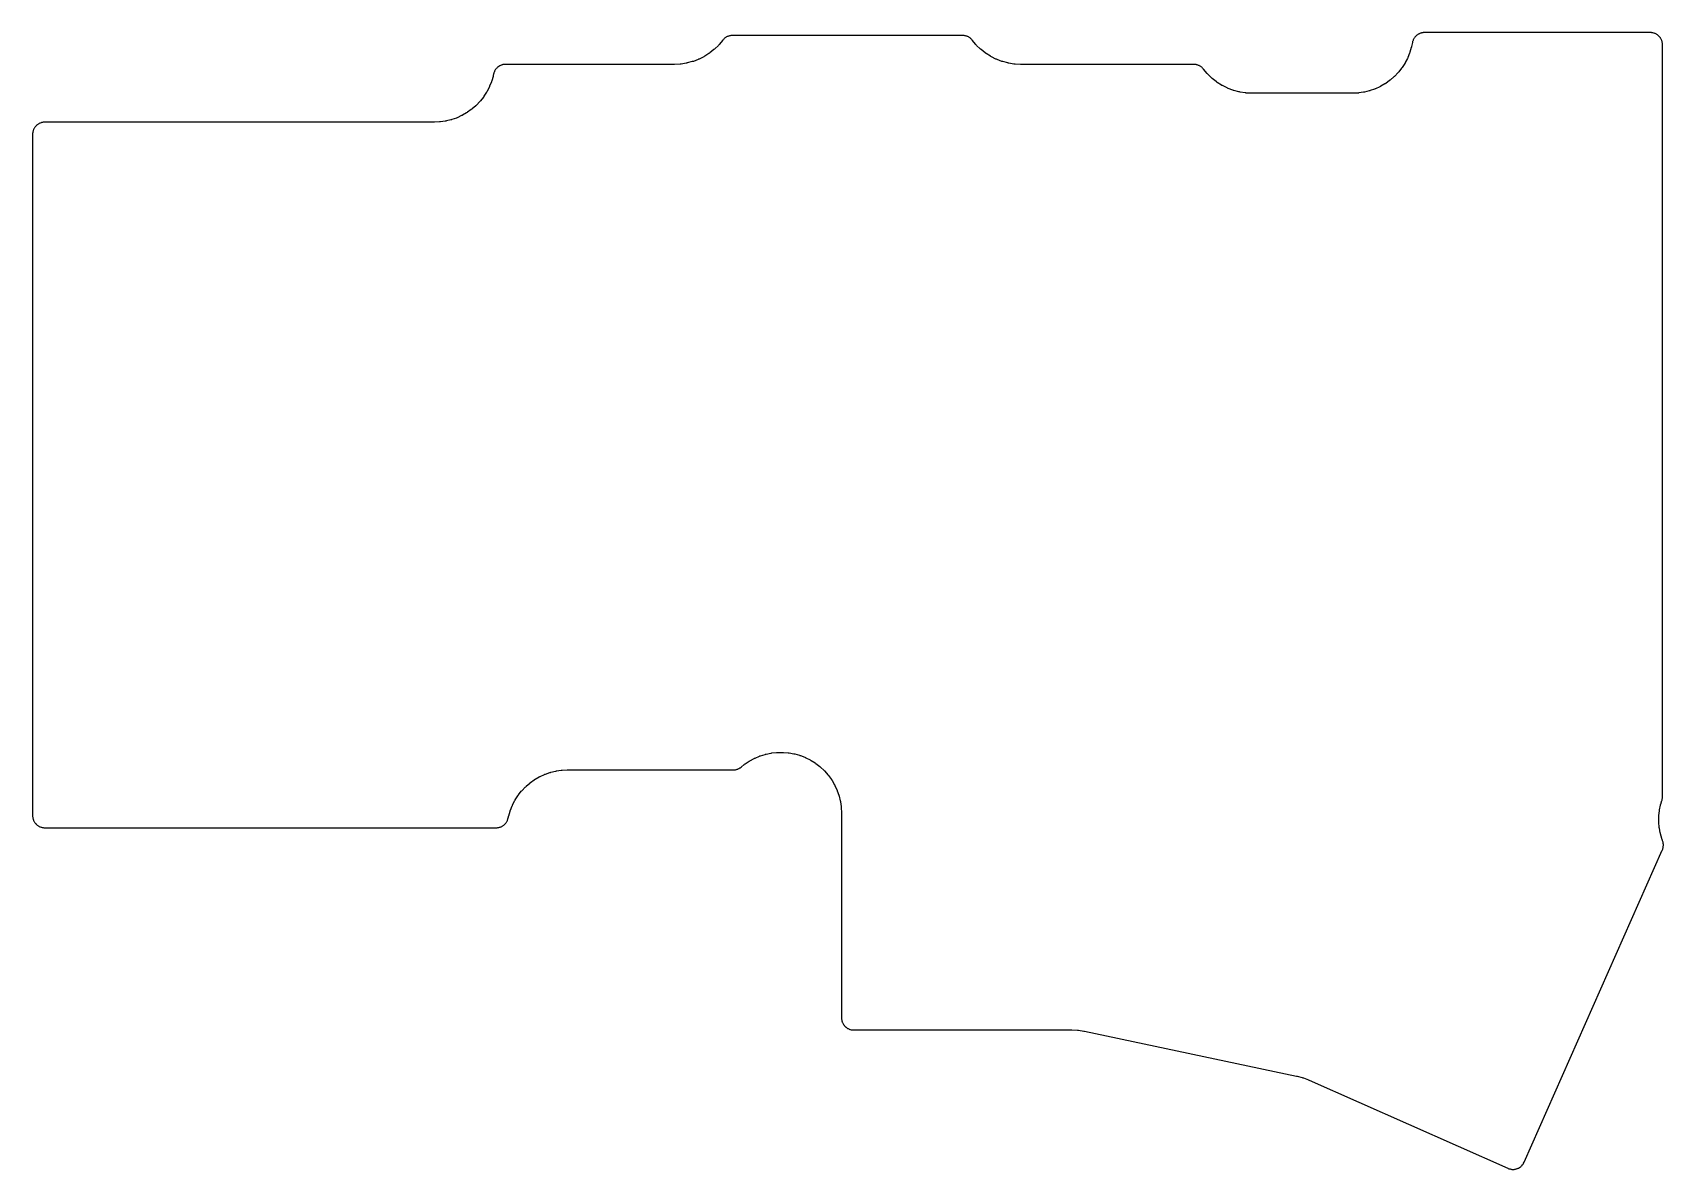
# Model space of a CAD drawing. Header units: millimetres. Extents: x 11 to 146, y -129 to -35.
import ezdxf

# ---------------------------------------------------------------- set-up
doc = ezdxf.new("R2010")
doc.units = ezdxf.units.MM
doc.layers.add('OUTLINE', color=1, linetype='Continuous')

msp = doc.modelspace()

# ---------------------------------------------------------------- linework, layer by layer
at = {"layer": 'OUTLINE'}
msp.add_lwpolyline([(12.31, -42.84), (12.27, -42.84), (12.21, -42.85), (12.17, -42.86), (12.12, -42.87), (12.08, -42.88), (12.02, -42.9), (11.99, -42.92), (11.93, -42.94), (11.9, -42.96), (11.85, -42.99), (11.82, -43.01), (11.77, -43.05), (11.74, -43.07), (11.69, -43.11), (11.67, -43.14), (11.63, -43.18), (11.6, -43.21), (11.57, -43.26), (11.55, -43.29), (11.52, -43.34), (11.5, -43.38), (11.47, -43.43), (11.46, -43.47), (11.44, -43.52), (11.43, -43.56), (11.41, -43.62), (11.4, -43.66), (11.4, -43.71), (11.39, -43.75), (11.39, -43.82), (11.39, -43.84), (11.39, -99.97), (11.39, -99.99), (11.39, -100.06), (11.4, -100.1), (11.4, -100.16), (11.41, -100.2), (11.43, -100.25), (11.44, -100.29), (11.46, -100.35), (11.47, -100.38), (11.5, -100.43), (11.52, -100.47), (11.55, -100.52), (11.57, -100.55), (11.6, -100.6), (11.63, -100.63), (11.67, -100.67), (11.69, -100.7), (11.74, -100.74), (11.77, -100.77), (11.82, -100.8), (11.85, -100.82), (11.9, -100.85), (11.93, -100.87), (11.99, -100.9), (12.02, -100.91), (12.08, -100.93), (12.12, -100.94), (12.17, -100.96), (12.21, -100.96), (12.27, -100.97), (12.31, -100.98), (12.38, -100.98), (12.4, -100.98), (49.6, -100.98), (49.62, -100.98), (49.69, -100.98), (49.73, -100.97), (49.79, -100.96), (49.82, -100.96), (49.88, -100.94), (49.92, -100.93), (49.98, -100.91), (50.01, -100.9), (50.06, -100.87), (50.1, -100.85), (50.15, -100.82), (50.18, -100.8), (50.23, -100.76), (50.26, -100.74), (50.3, -100.7), (50.33, -100.67), (50.37, -100.63), (50.4, -100.6), (50.43, -100.55), (50.45, -100.52), (50.48, -100.47), (50.5, -100.43), (50.53, -100.38), (50.54, -100.34), (50.56, -100.29), (50.57, -100.25), (50.59, -100.18), (50.59, -100.16), (50.61, -100.08), (50.62, -100.04), (50.62, -100.03), (50.63, -99.99), (50.74, -99.62), (50.75, -99.58), (50.76, -99.57), (50.77, -99.54), (50.91, -99.18), (50.93, -99.14), (50.93, -99.13), (50.95, -99.1), (51.13, -98.75), (51.15, -98.72), (51.15, -98.71), (51.17, -98.68), (51.38, -98.35), (51.4, -98.32), (51.41, -98.31), (51.43, -98.28), (51.67, -97.97), (51.7, -97.95), (51.7, -97.94), (51.73, -97.91), (52, -97.63), (52.03, -97.6), (52.03, -97.6), (52.06, -97.57), (52.36, -97.31), (52.38, -97.29), (52.39, -97.28), (52.42, -97.26), (52.74, -97.04), (52.77, -97.01), (52.78, -97.01), (52.81, -96.99), (53.15, -96.79), (53.18, -96.78), (53.19, -96.77), (53.23, -96.76), (53.58, -96.59), (53.62, -96.58), (53.62, -96.58), (53.66, -96.56), (54.03, -96.43), (54.06, -96.42), (54.07, -96.42), (54.11, -96.41), (54.49, -96.32), (54.53, -96.31), (54.54, -96.31), (54.57, -96.3), (54.96, -96.25), (55, -96.24), (55.01, -96.24), (55.04, -96.24), (55.45, -96.22), (55.47, -96.22), (55.48, -96.22), (55.5, -96.22), (69.14, -96.22), (69.16, -96.22), (69.23, -96.21), (69.27, -96.21), (69.33, -96.2), (69.37, -96.19), (69.42, -96.18), (69.46, -96.17), (69.52, -96.15), (69.55, -96.13), (69.61, -96.11), (69.64, -96.09), (69.69, -96.06), (69.72, -96.04), (69.78, -96), (69.79, -95.98), (70.04, -95.78), (70.07, -95.76), (70.08, -95.75), (70.11, -95.73), (70.44, -95.51), (70.47, -95.49), (70.48, -95.48), (70.51, -95.47), (70.86, -95.28), (70.89, -95.26), (70.9, -95.26), (70.94, -95.24), (71.3, -95.09), (71.34, -95.07), (71.34, -95.07), (71.38, -95.06), (71.76, -94.94), (71.79, -94.93), (71.8, -94.93), (71.84, -94.92), (72.23, -94.84), (72.26, -94.83), (72.27, -94.83), (72.31, -94.82), (72.7, -94.78), (72.74, -94.78), (72.75, -94.77), (72.79, -94.77), (73.18, -94.77), (73.22, -94.77), (73.23, -94.77), (73.27, -94.77), (73.66, -94.8), (73.7, -94.81), (73.71, -94.81), (73.75, -94.81), (74.14, -94.88), (74.17, -94.89), (74.18, -94.89), (74.22, -94.9), (74.6, -95.01), (74.64, -95.02), (74.64, -95.02), (74.68, -95.04), (75.05, -95.18), (75.08, -95.19), (75.09, -95.2), (75.13, -95.21), (75.48, -95.39), (75.51, -95.41), (75.52, -95.41), (75.55, -95.43), (75.89, -95.64), (75.92, -95.66), (75.93, -95.67), (75.96, -95.69), (76.27, -95.93), (76.3, -95.96), (76.31, -95.96), (76.34, -95.99), (76.62, -96.26), (76.65, -96.28), (76.66, -96.29), (76.68, -96.32), (76.94, -96.62), (76.97, -96.64), (76.97, -96.65), (77, -96.68), (77.23, -97), (77.25, -97.03), (77.26, -97.04), (77.28, -97.07), (77.47, -97.41), (77.49, -97.45), (77.5, -97.46), (77.51, -97.49), (77.68, -97.85), (77.69, -97.88), (77.7, -97.89), (77.71, -97.93), (77.84, -98.3), (77.85, -98.34), (77.86, -98.35), (77.87, -98.38), (77.96, -98.77), (77.97, -98.8), (77.97, -98.81), (77.98, -98.85), (78.03, -99.24), (78.04, -99.28), (78.04, -99.29), (78.04, -99.33), (78.06, -99.74), (78.06, -99.76), (78.06, -99.77), (78.06, -99.79), (78.06, -116.64), (78.06, -116.66), (78.07, -116.73), (78.07, -116.77), (78.08, -116.83), (78.09, -116.86), (78.1, -116.92), (78.11, -116.96), (78.13, -117.01), (78.15, -117.05), (78.17, -117.1), (78.19, -117.14), (78.22, -117.19), (78.24, -117.22), (78.28, -117.27), (78.3, -117.3), (78.34, -117.34), (78.37, -117.37), (78.41, -117.41), (78.44, -117.43), (78.49, -117.47), (78.52, -117.49), (78.57, -117.52), (78.61, -117.54), (78.66, -117.57), (78.7, -117.58), (78.75, -117.6), (78.79, -117.61), (78.85, -117.63), (78.89, -117.63), (78.95, -117.64), (78.98, -117.65), (79.05, -117.65), (79.07, -117.65), (97.01, -117.65), (97.03, -117.65), (97.04, -117.65), (97.06, -117.65), (97.51, -117.67), (97.55, -117.68), (97.56, -117.68), (97.6, -117.68), (98.05, -117.75), (98.07, -117.76), (98.07, -117.76), (98.09, -117.76), (115.56, -121.46), (115.58, -121.46), (115.59, -121.46), (115.61, -121.47), (116.04, -121.58), (116.08, -121.6), (116.09, -121.6), (116.13, -121.61), (116.55, -121.77), (116.57, -121.78), (116.58, -121.78), (116.6, -121.79), (133, -129.05), (133.02, -129.06), (133.08, -129.09), (133.12, -129.1), (133.18, -129.11), (133.22, -129.12), (133.27, -129.13), (133.31, -129.14), (133.37, -129.14), (133.41, -129.14), (133.47, -129.14), (133.51, -129.14), (133.57, -129.13), (133.61, -129.12), (133.66, -129.11), (133.7, -129.1), (133.76, -129.08), (133.79, -129.07), (133.85, -129.04), (133.88, -129.03), (133.93, -129), (133.97, -128.98), (134.01, -128.94), (134.05, -128.92), (134.09, -128.88), (134.12, -128.85), (134.16, -128.81), (134.18, -128.78), (134.22, -128.73), (134.24, -128.7), (134.27, -128.65), (134.29, -128.62), (134.32, -128.56), (134.33, -128.54), (145.72, -102.82), (145.73, -102.8), (145.75, -102.74), (145.76, -102.7), (145.78, -102.64), (145.79, -102.61), (145.8, -102.55), (145.8, -102.51), (145.81, -102.45), (145.81, -102.41), (145.81, -102.35), (145.8, -102.31), (145.8, -102.25), (145.79, -102.22), (145.78, -102.16), (145.77, -102.12), (145.74, -102.05), (145.74, -102.04), (145.7, -101.94), (145.69, -101.91), (145.68, -101.9), (145.67, -101.86), (145.57, -101.48), (145.56, -101.45), (145.56, -101.44), (145.55, -101.4), (145.48, -101.02), (145.47, -100.98), (145.47, -100.97), (145.47, -100.93), (145.43, -100.54), (145.43, -100.51), (145.43, -100.5), (145.43, -100.46), (145.44, -100.07), (145.44, -100.03), (145.44, -100.02), (145.44, -99.98), (145.48, -99.6), (145.49, -99.56), (145.49, -99.55), (145.49, -99.51), (145.57, -99.13), (145.58, -99.09), (145.58, -99.08), (145.59, -99.05), (145.69, -98.73), (145.7, -98.71), (145.71, -98.64), (145.72, -98.6), (145.73, -98.54), (145.73, -98.5), (145.74, -98.43), (145.74, -98.41), (145.74, -36.46), (145.74, -36.44), (145.73, -36.37), (145.73, -36.33), (145.72, -36.27), (145.71, -36.24), (145.7, -36.18), (145.69, -36.14), (145.67, -36.09), (145.65, -36.05), (145.63, -36), (145.61, -35.96), (145.58, -35.91), (145.56, -35.88), (145.52, -35.83), (145.5, -35.8), (145.46, -35.76), (145.43, -35.73), (145.39, -35.69), (145.36, -35.67), (145.31, -35.63), (145.28, -35.61), (145.23, -35.58), (145.19, -35.56), (145.14, -35.53), (145.1, -35.52), (145.05, -35.5), (145.01, -35.49), (144.95, -35.47), (144.91, -35.47), (144.85, -35.46), (144.82, -35.45), (144.75, -35.45), (144.73, -35.45), (126.11, -35.45), (126.09, -35.45), (126.02, -35.45), (125.98, -35.46), (125.92, -35.47), (125.88, -35.47), (125.83, -35.49), (125.79, -35.5), (125.73, -35.52), (125.7, -35.54), (125.64, -35.56), (125.61, -35.58), (125.56, -35.61), (125.53, -35.63), (125.48, -35.67), (125.45, -35.69), (125.41, -35.73), (125.38, -35.76), (125.34, -35.8), (125.31, -35.83), (125.28, -35.88), (125.26, -35.91), (125.23, -35.96), (125.21, -36), (125.18, -36.05), (125.17, -36.09), (125.15, -36.15), (125.14, -36.18), (125.12, -36.25), (125.12, -36.27), (125.05, -36.59), (125.05, -36.63), (125.04, -36.64), (125.03, -36.68), (124.92, -37.05), (124.91, -37.09), (124.91, -37.1), (124.89, -37.13), (124.75, -37.49), (124.73, -37.53), (124.73, -37.54), (124.71, -37.57), (124.53, -37.92), (124.52, -37.95), (124.51, -37.96), (124.49, -37.99), (124.28, -38.32), (124.26, -38.35), (124.25, -38.36), (124.23, -38.39), (123.99, -38.69), (123.97, -38.72), (123.96, -38.73), (123.93, -38.76), (123.66, -39.04), (123.64, -39.07), (123.63, -39.07), (123.6, -39.1), (123.31, -39.35), (123.28, -39.38), (123.27, -39.38), (123.24, -39.41), (122.92, -39.63), (122.89, -39.65), (122.88, -39.66), (122.85, -39.68), (122.51, -39.87), (122.48, -39.89), (122.47, -39.9), (122.44, -39.91), (122.08, -40.07), (122.05, -40.09), (122.04, -40.09), (122, -40.11), (121.64, -40.23), (121.6, -40.25), (121.59, -40.25), (121.55, -40.26), (121.17, -40.35), (121.14, -40.36), (121.13, -40.36), (121.09, -40.37), (120.7, -40.42), (120.67, -40.43), (120.66, -40.43), (120.62, -40.43), (120.21, -40.45), (120.19, -40.45), (120.19, -40.45), (120.17, -40.45), (111.91, -40.45), (111.89, -40.45), (111.89, -40.45), (111.87, -40.45), (111.42, -40.43), (111.38, -40.42), (111.37, -40.42), (111.33, -40.42), (110.91, -40.35), (110.87, -40.34), (110.86, -40.34), (110.82, -40.33), (110.41, -40.22), (110.37, -40.21), (110.36, -40.21), (110.33, -40.2), (109.93, -40.05), (109.89, -40.03), (109.88, -40.03), (109.84, -40.01), (109.47, -39.82), (109.43, -39.8), (109.42, -39.8), (109.39, -39.78), (109.03, -39.55), (109, -39.53), (108.99, -39.52), (108.95, -39.49), (108.62, -39.23), (108.59, -39.21), (108.58, -39.2), (108.55, -39.17), (108.25, -38.88), (108.22, -38.85), (108.22, -38.84), (108.19, -38.81), (107.89, -38.45), (107.85, -38.41), (107.83, -38.38), (107.78, -38.33), (107.75, -38.31), (107.7, -38.27), (107.67, -38.24), (107.62, -38.21), (107.58, -38.19), (107.53, -38.16), (107.49, -38.15), (107.43, -38.12), (107.39, -38.11), (107.33, -38.1), (107.29, -38.09), (107.23, -38.08), (107.19, -38.07), (107.12, -38.07), (107.1, -38.07), (92.86, -38.07), (92.84, -38.07), (92.84, -38.07), (92.82, -38.07), (92.37, -38.04), (92.33, -38.04), (92.32, -38.04), (92.28, -38.04), (91.86, -37.97), (91.82, -37.96), (91.81, -37.96), (91.77, -37.95), (91.36, -37.84), (91.32, -37.83), (91.31, -37.83), (91.28, -37.82), (90.88, -37.67), (90.84, -37.65), (90.83, -37.65), (90.79, -37.63), (90.42, -37.44), (90.38, -37.42), (90.37, -37.42), (90.34, -37.39), (89.98, -37.17), (89.95, -37.14), (89.94, -37.14), (89.9, -37.11), (89.57, -36.85), (89.54, -36.82), (89.53, -36.82), (89.5, -36.79), (89.2, -36.5), (89.17, -36.47), (89.17, -36.46), (89.14, -36.43), (88.84, -36.07), (88.8, -36.02), (88.78, -35.99), (88.73, -35.95), (88.7, -35.92), (88.65, -35.89), (88.62, -35.86), (88.57, -35.83), (88.53, -35.81), (88.48, -35.78), (88.44, -35.76), (88.38, -35.74), (88.34, -35.73), (88.28, -35.71), (88.24, -35.71), (88.18, -35.7), (88.14, -35.69), (88.07, -35.69), (88.05, -35.69), (69.08, -35.69), (69.06, -35.69), (68.99, -35.69), (68.95, -35.7), (68.88, -35.71), (68.84, -35.71), (68.78, -35.73), (68.75, -35.74), (68.69, -35.76), (68.65, -35.78), (68.59, -35.81), (68.56, -35.83), (68.51, -35.86), (68.47, -35.89), (68.42, -35.92), (68.39, -35.95), (68.35, -35.99), (68.32, -36.02), (68.29, -36.07), (67.99, -36.43), (67.96, -36.46), (67.95, -36.47), (67.92, -36.5), (67.62, -36.79), (67.59, -36.82), (67.58, -36.82), (67.55, -36.85), (67.22, -37.11), (67.19, -37.14), (67.18, -37.14), (67.14, -37.17), (66.79, -37.39), (66.75, -37.42), (66.74, -37.42), (66.71, -37.44), (66.33, -37.63), (66.29, -37.65), (66.28, -37.65), (66.25, -37.67), (65.85, -37.82), (65.81, -37.83), (65.8, -37.83), (65.76, -37.84), (65.35, -37.95), (65.31, -37.96), (65.3, -37.96), (65.26, -37.97), (64.85, -38.04), (64.8, -38.04), (64.79, -38.04), (64.75, -38.04), (64.31, -38.07), (64.29, -38.07), (64.28, -38.07), (64.26, -38.07), (50.38, -38.07), (50.36, -38.07), (50.29, -38.07), (50.25, -38.08), (50.19, -38.09), (50.15, -38.09), (50.09, -38.11), (50.06, -38.12), (50, -38.14), (49.96, -38.15), (49.91, -38.18), (49.88, -38.2), (49.82, -38.23), (49.79, -38.25), (49.74, -38.29), (49.71, -38.31), (49.67, -38.35), (49.64, -38.38), (49.6, -38.42), (49.58, -38.45), (49.54, -38.5), (49.52, -38.53), (49.49, -38.58), (49.47, -38.62), (49.45, -38.67), (49.43, -38.71), (49.41, -38.76), (49.4, -38.8), (49.39, -38.87), (49.38, -38.89), (49.36, -38.97), (49.36, -39.01), (49.35, -39.02), (49.34, -39.06), (49.23, -39.43), (49.22, -39.47), (49.22, -39.48), (49.21, -39.51), (49.06, -39.87), (49.05, -39.91), (49.04, -39.92), (49.03, -39.95), (48.85, -40.3), (48.83, -40.33), (48.82, -40.34), (48.8, -40.37), (48.59, -40.7), (48.57, -40.73), (48.57, -40.74), (48.54, -40.77), (48.3, -41.08), (48.28, -41.1), (48.27, -41.11), (48.25, -41.14), (47.98, -41.42), (47.95, -41.45), (47.94, -41.45), (47.91, -41.48), (47.62, -41.74), (47.59, -41.76), (47.58, -41.77), (47.55, -41.79), (47.23, -42.01), (47.2, -42.04), (47.2, -42.04), (47.16, -42.06), (46.83, -42.26), (46.79, -42.27), (46.78, -42.28), (46.75, -42.29), (46.39, -42.46), (46.36, -42.47), (46.35, -42.47), (46.32, -42.49), (45.95, -42.62), (45.91, -42.63), (45.9, -42.63), (45.86, -42.64), (45.49, -42.73), (45.45, -42.74), (45.44, -42.74), (45.4, -42.75), (45.02, -42.8), (44.98, -42.81), (44.97, -42.81), (44.93, -42.81), (44.52, -42.83), (44.5, -42.83), (44.5, -42.83), (44.48, -42.83), (12.4, -42.83), (12.38, -42.83), (12.31, -42.84)], close=True, dxfattribs=at)

doc.saveas('drawing.dxf')
